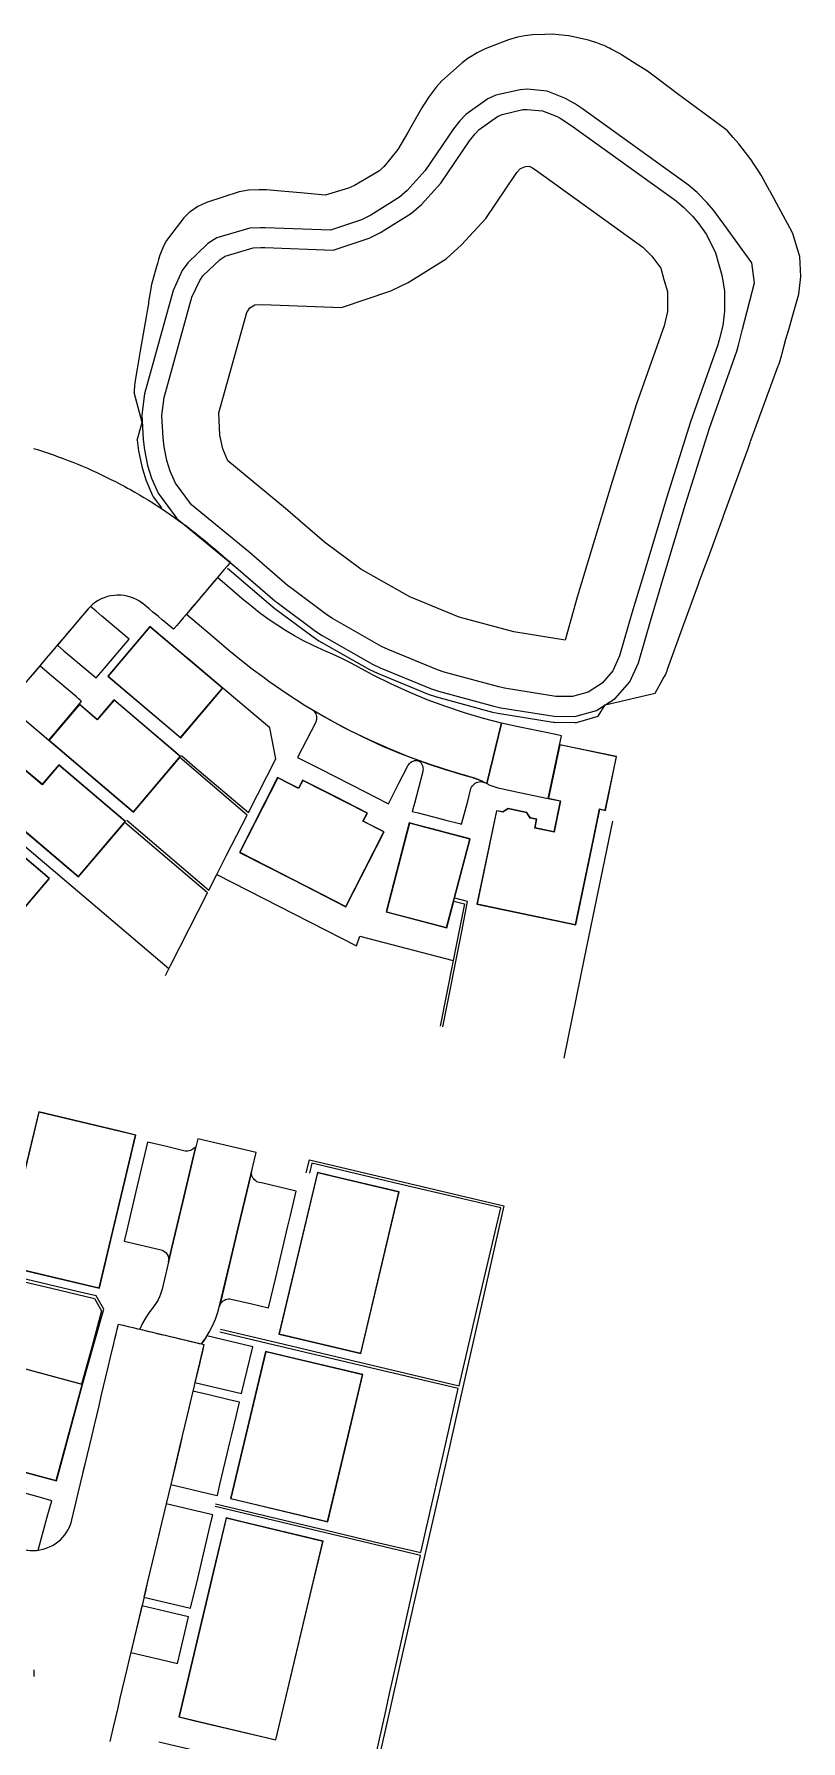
# Model space of a CAD drawing. Header units: metres. Extents: x 331488 to 331864, y 366379 to 366749.
# Drawn here: x 331787.4 to 331864.2, y 366545.5 to 366716.4 of the extents above; entities that cross this region are included whole.
import ezdxf

# ---------------------------------------------------------------- set-up
doc = ezdxf.new("R2010")
doc.units = ezdxf.units.M
for name, color, linetype, true_color in [('3D_LINES', 132, 'Continuous', 0x00cccc), ('PLOTS EXTERNAL LEVEL', 3, 'Continuous', 0x00ff00), ('PLOTS FFL', 1, 'Continuous', 0xff0000)]:
    doc.layers.add(name, color=color, linetype=linetype, true_color=true_color)

msp = doc.modelspace()

# ---------------------------------------------------------------- linework, layer by layer
at = {"layer": '3D_LINES'}
for points in [[(331849.62, 366650.39, 24.27), (331850.39, 366651.8, 24.23), (331850.63, 366652.22, 24.22), (331850.71, 366652.41, 24.21), (331850.75, 366652.51, 24.21), (331850.8, 366652.62, 24.21), (331850.81, 366652.64, 24.21), (331850.86, 366652.79, 24.2), (331852.34, 366656.93, 24.11), (331853.98, 366661.41, 24.01), (331853.98, 366661.43, 24.01), (331854.61, 366663.14, 23.98), (331854.9, 366663.93, 23.96), (331856.44, 366668.12, 23.88), (331856.46, 366668.16, 23.87), (331858.45, 366673.64, 23.77), (331858.91, 366674.91, 23.76), (331859.12, 366675.5, 23.76), (331859.17, 366675.63, 23.76), (331859.23, 366675.79, 23.76), (331861.94, 366683.19, 23.73), (331862.01, 366683.38, 23.73), (331862.19, 366683.95, 23.72), (331862.25, 366684.14, 23.72), (331862.29, 366684.31, 23.72), (331862.66, 366685.71, 23.72), (331862.66, 366685.72, 23.72), (331862.67, 366685.74, 23.72), (331863.01, 366686.93, 23.7), (331863.33, 366688.03, 23.71), (331863.99, 366690.34, 23.68), (331864.2, 366692.12, 23.64), (331864.09, 366694.13, 23.59), (331863.87, 366694.87, 23.56), (331863.39, 366696.44, 23.52), (331863.08, 366697.01, 23.5), (331861.08, 366700.71, 23.3), (331861.06, 366700.75, 23.3), (331860.86, 366701.11, 23.28), (331860.21, 366702.27, 23.23), (331859.99, 366702.64, 23.21), (331859.46, 366703.45, 23.17), (331859.21, 366703.81, 23.15), (331858.33, 366704.98, 23.09), (331857.98, 366705.41, 23.06), (331857.43, 366706.04, 23.02), (331857.23, 366706.28, 23), (331856.85, 366706.72, 22.97), (331856.82, 366706.74, 22.96), (331855.66, 366707.61, 22.94), (331851.86, 366710.43, 22.93), (331850.05, 366711.78, 22.89), (331848.83, 366712.69, 22.91), (331847.71, 366713.4, 22.93), (331846.23, 366714.33, 22.97), (331846.04, 366714.44, 22.98), (331845.2, 366714.9, 23.01), (331845.04, 366714.98, 23.01), (331844.95, 366715.03, 23.02), (331844.49, 366715.24, 23.04), (331844.27, 366715.33, 23.05), (331843.76, 366715.53, 23.07), (331842.92, 366715.79, 23.11), (331840.95, 366716.23, 23.21), (331840.61, 366716.26, 23.23), (331839.32, 366716.39, 23.29), (331838.55, 366716.36, 23.32), (331837.31, 366716.31, 23.38), (331836.56, 366716.22, 23.41), (331835.84, 366716.09, 23.45), (331834.91, 366715.82, 23.49), (331832.58, 366714.92, 23.61), (331831.79, 366714.53, 23.65), (331831.01, 366714.05, 23.69), (331830.99, 366714.04, 23.69), (331830.28, 366713.51, 23.72), (331828.25, 366711.7, 23.83), (331827.69, 366711.09, 23.86), (331827.17, 366710.4, 23.88), (331826.99, 366710.15, 23.89), (331826.41, 366709.28, 23.93), (331826.26, 366709.02, 23.93), (331825.45, 366707.62, 23.98), (331824.83, 366706.54, 24.02), (331823.85, 366704.84, 24.05), (331822.45, 366703.12, 24.09), (331822.42, 366703.1, 24.1), (331821.99, 366702.7, 24.09), (331819.5, 366701.24, 24.07), (331818.9, 366700.97, 24.07), (331816.55, 366700.28, 24.03), (331814.11, 366700.5, 23.98), (331811.76, 366700.7, 23.94), (331810.69, 366700.79, 23.94), (331810.56, 366700.8, 23.94), (331810.09, 366700.8, 23.94), (331809.96, 366700.8, 23.94), (331808.9, 366700.76, 23.94), (331807.94, 366700.6, 23.94), (331804.67, 366699.54, 23.97), (331803.81, 366699.12, 23.98), (331803.06, 366698.6, 23.99), (331802.94, 366698.52, 24), (331802.41, 366697.98, 24.03), (331801.22, 366696.42, 24.12), (331800.69, 366695.72, 24.18), (331800.38, 366695.15, 24.22), (331800.02, 366694.26, 24.29), (331799.88, 366693.83, 24.32), (331799.77, 366693.43, 24.35), (331799.71, 366693.23, 24.37), (331799.7, 366693.21, 24.37), (331799.27, 366691.69, 24.44), (331799.19, 366691.33, 24.46), (331798.89, 366689.6, 24.52), (331798.86, 366689.4, 24.52), (331798.73, 366688.67, 24.55), (331798.63, 366688.07, 24.57), (331798.05, 366684.69, 24.64), (331797.75, 366682.87, 24.72), (331797.55, 366681.71, 24.79), (331797.5, 366681.42, 24.8), (331797.48, 366681.22, 24.81), (331797.44, 366680.65, 24.85), (331797.44, 366680.49, 24.86)], [(331843.73, 366648.66, 25.2), (331845.61, 366649.85, 25.2), (331847.08, 366651.54, 25.2), (331847.94, 366653.44, 25.2), (331849.2, 366657.84, 25.2), (331850.57, 366662.44, 25.2), (331852.65, 366669.32, 25.2), (331855.05, 366676.93, 25.2), (331857.77, 366684.66, 25.2), (331857.95, 366685.23, 25.2), (331858.36, 366686.84, 25.2), (331859.57, 366691.49, 25.2), (331859.3, 366693.48, 25.2), (331856.48, 366697.37, 25.2), (331855.45, 366698.77, 25.2), (331854.83, 366699.5, 25.2), (331853.81, 366700.53, 25.2), (331852.94, 366701.28, 25.2), (331842.33, 366708.9, 25.2), (331841.54, 366709.43, 25.2), (331841.11, 366709.69, 25.2), (331840.64, 366709.95, 25.2), (331838.78, 366710.68, 25.2), (331836.8, 366710.87, 25.2), (331836.08, 366710.83, 25.2), (331833.67, 366710.27, 25.2), (331832.84, 366709.9, 25.2), (331830.64, 366708.34, 25.2), (331830.05, 366707.71, 25.2), (331829.4, 366706.9, 25.2), (331826.58, 366702.72, 25.2), (331824.78, 366700.75, 25.2), (331824.01, 366700.05, 25.2), (331821.14, 366698.27, 25.2), (331820.2, 366697.81, 25.2), (331817.09, 366696.76, 25.2), (331810.55, 366697.01, 25.2), (331810.08, 366697.01, 25.2), (331809.02, 366696.97, 25.2), (331805.73, 366695.99, 25.2), (331804.83, 366695.43, 25.2), (331802.8, 366693.5, 25.2), (331802.26, 366692.72, 25.2), (331801.34, 366690.73, 25.2), (331798.46, 366680.37, 25.2), (331798.22, 366678.26, 25.2), (331798.33, 366675.8, 25.2)], [(331801.57, 366671.43, 25.2), (331801.06, 366672.63, 25.2), (331800.72, 366673.71, 25.2), (331800.44, 366675.08, 25.2), (331800.33, 366675.97, 25.2), (331800.22, 366678.2, 25.2), (331800.43, 366679.99, 25.2), (331803.22, 366690.04, 25.2), (331804.01, 366691.73, 25.2), (331804.33, 366692.2, 25.2), (331806.05, 366693.84, 25.2), (331806.55, 366694.15, 25.2), (331809.35, 366694.98, 25.2), (331810.11, 366695.01, 25.2), (331810.51, 366695.01, 25.2), (331817.38, 366694.75, 25.2), (331820.96, 366695.96, 25.2), (331822.11, 366696.52, 25.2), (331825.22, 366698.45, 25.2), (331826.2, 366699.34, 25.2), (331828.16, 366701.48, 25.2), (331831.02, 366705.71, 25.2), (331831.57, 366706.4, 25.2), (331831.97, 366706.83, 25.2), (331833.83, 366708.16, 25.2), (331834.3, 366708.36, 25.2), (331836.35, 366708.84, 25.2), (331836.75, 366708.86, 25.2), (331838.32, 366708.71, 25.2), (331839.79, 366708.14, 25.2), (331840.1, 366707.97, 25.2), (331840.46, 366707.74, 25.2), (331841, 366707.39, 25.2), (331841.18, 366707.26, 25.2), (331851.71, 366699.7, 25.2), (331852.44, 366699.07, 25.2), (331853.35, 366698.15, 25.2), (331853.88, 366697.53, 25.2), (331854.76, 366696.34, 25.2), (331855.66, 366694.48, 25.2), (331855.95, 366693.42, 25.2), (331856.3, 366692.26, 25.2), (331856.54, 366690.68, 25.2), (331856.56, 366688.66, 25.2), (331856.39, 366687.2, 25.2), (331856.02, 366685.77, 25.2), (331855.87, 366685.28, 25.2), (331853.16, 366677.56, 25.2), (331850.74, 366669.91, 25.2), (331848.66, 366663.02, 25.2), (331847.28, 366658.41, 25.2), (331846.05, 366654.13, 25.2), (331845.38, 366652.63, 25.2), (331844.29, 366651.39, 25.2), (331842.9, 366650.5, 25.2), (331841.32, 366650.05, 25.2), (331839.67, 366650.08, 25.2), (331834.53, 366650.91, 25.2), (331833.95, 366651.03, 25.2), (331828.48, 366652.51, 25.2), (331827.82, 366652.74, 25.2), (331822.88, 366654.76, 25.2), (331822.22, 366655.08, 25.2), (331817.31, 366657.86, 25.2), (331816.72, 366658.25, 25.2), (331813.11, 366660.94, 25.2), (331812.8, 366661.19, 25.2), (331808.91, 366664.54, 25.2), (331803.18, 366669.27, 25.2), (331801.57, 366671.43, 25.2)], [(331806.82, 366673.67, 23.3), (331806.31, 366674.87, 23.3), (331806.02, 366676.24, 23.3), (331805.92, 366678.46, 23.3), (331808.71, 366688.51, 23.3), (331809.03, 366688.98, 23.3), (331809.53, 366689.29, 23.3), (331810.29, 366689.31, 23.3), (331818.21, 366689.02, 23.3), (331823.13, 366690.67, 23.3), (331824.87, 366691.53, 23.3), (331828.67, 366693.88, 23.3), (331830.23, 366695.3, 23.3), (331832.65, 366697.94, 23.3), (331835.74, 366702.52, 23.3), (331836.13, 366702.94, 23.3), (331836.61, 366703.15, 23.3), (331837, 366703.17, 23.3), (331837.32, 366702.99, 23.3), (331837.86, 366702.64, 23.3), (331848.38, 366695.07, 23.3), (331849.29, 366694.15, 23.3), (331850.16, 366692.96, 23.3), (331850.48, 366691.83, 23.3), (331850.84, 366690.62, 23.3), (331850.86, 366688.61, 23.3), (331850.5, 366687.17, 23.3), (331847.75, 366679.37, 23.3), (331845.3, 366671.59, 23.3), (331843.2, 366664.66, 23.3), (331841.81, 366660.01, 23.3), (331840.58, 366655.71, 23.3), (331835.44, 366656.53, 23.3), (331829.98, 366658.02, 23.3), (331825.04, 366660.03, 23.3), (331820.13, 366662.82, 23.3), (331816.51, 366665.51, 23.3), (331812.58, 366668.9, 23.3), (331806.82, 366673.67, 23.3)], [(331798.25, 366677.51, 25.2), (331797.44, 366680.49, 24.86)], [(331797.74, 366675.72, 25.4), (331798.25, 366677.51, 25.2)], [(331787.37, 366674.9, 26.06), (331787.87, 366674.75, 26.04), (331788.36, 366674.59, 26.01), (331788.86, 366674.42, 25.99), (331789.35, 366674.25, 25.97), (331789.84, 366674.08, 25.95), (331790.33, 366673.9, 25.93), (331790.82, 366673.71, 25.91), (331791.3, 366673.52, 25.89), (331791.79, 366673.32, 25.87), (331792.27, 366673.12, 25.85), (331792.75, 366672.92, 25.83), (331793.22, 366672.71, 25.81), (331793.7, 366672.49, 25.8), (331794.17, 366672.27, 25.78), (331794.64, 366672.04, 25.76), (331795.11, 366671.81, 25.74), (331795.57, 366671.58, 25.72), (331796.03, 366671.34, 25.71), (331796.49, 366671.09, 25.69), (331796.78, 366670.93, 25.68), (331797.06, 366670.78, 25.67), (331797.51, 366670.52, 25.65), (331797.96, 366670.26, 25.63), (331798.41, 366670, 25.62), (331798.86, 366669.73, 25.6), (331799.3, 366669.45, 25.58), (331799.74, 366669.17, 25.57), (331800.17, 366668.89, 25.55), (331800.61, 366668.6, 25.54), (331801.04, 366668.3, 25.52), (331801.47, 366668, 25.51), (331801.89, 366667.7, 25.49), (331802.31, 366667.39, 25.48), (331802.73, 366667.08, 25.46), (331803.14, 366666.77, 25.45), (331803.55, 366666.45, 25.44), (331803.96, 366666.12, 25.42), (331804.37, 366665.79, 25.41), (331804.77, 366665.46, 25.4), (331805.16, 366665.13, 25.39), (331805.54, 366664.81, 25.37), (331805.92, 366664.48, 25.35), (331806.31, 366664.16, 25.34), (331806.69, 366663.83, 25.32), (331807.07, 366663.51, 25.3), (331806.74, 366663.12, 25.32), (331806.42, 366662.74, 25.34), (331806.09, 366662.36, 25.35), (331805.77, 366661.98, 25.37), (331805.45, 366661.6, 25.4), (331805.13, 366661.22, 25.42), (331804.81, 366660.84, 25.45), (331804.48, 366660.46, 25.47), (331804.16, 366660.08, 25.5), (331803.84, 366659.69, 25.52), (331803.51, 366659.31, 25.55), (331803.19, 366658.93, 25.57), (331802.87, 366658.55, 25.6), (331802.67, 366658.32, 25.61), (331802.35, 366657.95, 25.62), (331802.03, 366657.56, 25.63), (331801.71, 366657.18, 25.63), (331801.38, 366656.8, 25.64), (331801.01, 366657.11, 25.63), (331800.62, 366657.43, 25.63), (331800.24, 366657.75, 25.62), (331799.86, 366658.07, 25.61), (331799.71, 366658.2, 25.62), (331799.32, 366658.52, 25.63), (331798.94, 366658.84, 25.64), (331798.55, 366659.16, 25.66), (331798.31, 366659.36, 25.66), (331798.34, 366659.34, 25.66), (331798.24, 366659.41, 25.67), (331797.97, 366659.6, 25.68), (331797.68, 366659.77, 25.7), (331797.38, 366659.91, 25.72), (331797.07, 366660.02, 25.74), (331796.75, 366660.11, 25.76), (331796.42, 366660.17, 25.79), (331796.09, 366660.21, 25.81), (331795.75, 366660.21, 25.84), (331795.42, 366660.19, 25.86), (331795.09, 366660.14, 25.89), (331794.77, 366660.07, 25.92), (331794.45, 366659.96, 25.94), (331794.15, 366659.84, 25.97), (331793.85, 366659.68, 26), (331793.57, 366659.5, 26.03), (331793.3, 366659.3, 26.05), (331793.06, 366659.08, 26.08), (331792.83, 366658.84, 26.11), (331792.52, 366658.48, 26.13), (331792.2, 366658.1, 26.16), (331791.87, 366657.71, 26.18), (331791.55, 366657.33, 26.21), (331791.23, 366656.95, 26.23), (331790.9, 366656.57, 26.26), (331790.58, 366656.19, 26.28), (331790.26, 366655.81, 26.31), (331789.93, 366655.43, 26.33), (331789.29, 366654.66, 26.38), (331788.64, 366653.9, 26.43), (331787.99, 366653.14, 26.48), (331787.35, 366652.37, 26.53)], [(331797.74, 366675.72, 25.4), (331797.87, 366674.68, 25.4), (331798.2, 366673.09, 25.4), (331798.61, 366671.76, 25.4), (331799.28, 366670.19, 25.4), (331799.35, 366670.07, 25.4), (331800.17, 366668.97, 25.4)], [(331798.33, 366675.8, 25.2), (331798.47, 366674.75, 25.2), (331798.79, 366673.21, 25.2), (331799.18, 366671.94, 25.2), (331799.83, 366670.43, 25.2), (331801.72, 366667.89, 25.2), (331807.62, 366663.01, 25.2), (331811.52, 366659.65, 25.2), (331811.89, 366659.36, 25.2), (331815.58, 366656.61, 25.2), (331816.27, 366656.16, 25.2), (331821.29, 366653.31, 25.2), (331822.06, 366652.93, 25.2), (331827.12, 366650.86, 25.2), (331827.9, 366650.6, 25.2), (331833.47, 366649.09, 25.2), (331834.16, 366648.94, 25.2), (331839.49, 366648.08, 25.2), (331841.58, 366648.05, 25.2), (331843.73, 366648.66, 25.2)], [(331798.33, 366675.8, 25.2), (331798.47, 366674.75, 25.2), (331798.79, 366673.21, 25.2), (331799.18, 366671.94, 25.2), (331799.83, 366670.43, 25.2), (331801.55, 366668.12, 25.2)], [(331806.79, 366662.92, 25.4), (331807.23, 366662.55, 25.4), (331811.13, 366659.2, 25.4), (331811.51, 366658.89, 25.4), (331815.22, 366656.13, 25.4), (331815.94, 366655.65, 25.4), (331820.99, 366652.78, 25.4), (331821.8, 366652.39, 25.4), (331826.89, 366650.31, 25.4), (331827.71, 366650.03, 25.4), (331833.32, 366648.51, 25.4), (331834.04, 366648.35, 25.4), (331839.4, 366647.49, 25.4), (331839.49, 366647.48, 25.4), (331841.57, 366647.45, 25.4), (331841.74, 366647.47, 25.4), (331843.89, 366648.08, 25.4)], [(331807.24, 366663.33, 25.2), (331807.62, 366663.01, 25.2), (331811.52, 366659.65, 25.2), (331811.89, 366659.36, 25.2), (331815.58, 366656.61, 25.2), (331816.27, 366656.16, 25.2), (331821.29, 366653.31, 25.2), (331822.06, 366652.93, 25.2), (331827.12, 366650.86, 25.2), (331827.9, 366650.6, 25.2), (331833.47, 366649.09, 25.2), (331834.16, 366648.94, 25.2), (331839.49, 366648.08, 25.2), (331841.58, 366648.05, 25.2), (331843.73, 366648.66, 25.2)], [(331799.59, 366660.9, 25.61), (331799.59, 366660.9, 25.61)], [(331799.59, 366660.9, 25.61), (331799.59, 366660.9, 25.61)], [(331831.22, 366641.97, 25.67), (331831.5, 366641.89, 25.66), (331831.89, 366641.75, 25.65), (331832.28, 366641.58, 25.64), (331832.74, 366641.34, 25.63), (331834.21, 366647.4, 25.49), (331832.43, 366647.86, 25.45), (331830.53, 366648.42, 25.47), (331828.65, 366649.05, 25.48), (331826.79, 366649.74, 25.5), (331824.96, 366650.5, 25.53), (331823.15, 366651.32, 25.56), (331821.38, 366652.2, 25.54), (331819.18, 366653.39, 25.51), (331818.24, 366653.87, 25.5), (331817.29, 366654.31, 25.5), (331816.68, 366654.57, 25.49), (331815.35, 366655.17, 25.48), (331814.41, 366655.63, 25.48), (331813.49, 366656.13, 25.47), (331812.59, 366656.67, 25.46), (331811.71, 366657.23, 25.45), (331810.84, 366657.82, 25.44), (331810, 366658.44, 25.43), (331808.87, 366659.36, 25.42), (331808.47, 366659.69, 25.41), (331805.77, 366661.98, 25.37), (331802.67, 366658.32, 25.61), (331805.24, 366656.14, 25.65), (331806.93, 366654.71, 25.68), (331807.45, 366654.28, 25.68), (331809.16, 366652.91, 25.71), (331810.45, 366651.95, 25.73), (331810.92, 366651.6, 25.74), (331812.72, 366650.35, 25.76), (331814.56, 366649.17, 25.79), (331816.45, 366648.05, 25.81), (331818.37, 366647, 25.84), (331820.33, 366646.01, 25.86), (331822.32, 366645.1, 25.83), (331824.35, 366644.26, 25.81), (331824.9, 366644.05, 25.8), (331826.4, 366643.48, 25.79), (331826.94, 366643.3, 25.78), (331828.47, 366642.78, 25.74), (331830.57, 366642.15, 25.69), (331831.22, 366641.97, 25.67)], [(331796.93, 366655.81, 25.93), (331794.21, 366658.11, 26.07), (331793.62, 366658.61, 26.08), (331793.06, 366659.09, 26.08), (331792.79, 366658.81, 26.11), (331789.75, 366655.21, 26.35), (331790.41, 366654.65, 26.32), (331793.64, 366651.92, 26.06), (331794.34, 366652.74, 25.94), (331794.51, 366652.94, 25.93), (331796.93, 366655.81, 25.93)], [(331798.32, 366659.35, 25.66), (331798.31, 366659.36, 25.66)], [(331798.34, 366659.34, 25.66), (331798.32, 366659.35, 25.66)], [(331787.98, 366653.13, 26.48), (331784.69, 366649.25, 26.73), (331788.88, 366645.69, 26.43), (331790.77, 366647.91, 26.43), (331790.97, 366648.14, 26.5), (331791.94, 366649.29, 26.5), (331792.18, 366649.57, 26.43), (331791.99, 366649.74, 26.45), (331791.88, 366649.83, 26.46), (331791.65, 366650.02, 26.47), (331788.95, 366652.31, 26.45), (331787.98, 366653.13, 26.48)], [(331802.17, 366644.14, 25.9), (331803.53, 366642.99, 25.9), (331808.89, 366638.45, 26), (331811.64, 366643.83, 26.1), (331811.02, 366646.91, 25.9), (331806.31, 366650.9, 25.9)], [(331825.88, 366643.65, 25.79), (331826.03, 366643.54, 25.79), (331826.13, 366643.44, 25.79), (331826.21, 366643.32, 25.79), (331826.28, 366643.2, 25.8), (331826.33, 366643.07, 25.8), (331826.36, 366642.93, 25.8), (331826.37, 366642.79, 25.81), (331826.36, 366642.66, 25.81), (331826.33, 366642.54, 25.82), (331825.9, 366640.87, 25.89), (331825.5, 366639.35, 26.01), (331825.29, 366638.56, 26), (331825.89, 366638.41, 26.06), (331827.9, 366637.88, 26.06), (331828.64, 366637.69, 25.96), (331830.01, 366637.33, 25.65), (331830.23, 366637.27, 25.63), (331830.84, 366639.59, 25.68), (331831.16, 366640.84, 25.69), (331831.22, 366640.97, 25.69), (331831.28, 366641.09, 25.69), (331831.37, 366641.2, 25.69), (331831.47, 366641.3, 25.68), (331831.58, 366641.38, 25.67), (331831.71, 366641.45, 25.66), (331831.84, 366641.5, 25.65), (331831.97, 366641.53, 25.64), (331832.11, 366641.54, 25.64), (331832.25, 366641.53, 25.64), (331832.39, 366641.5, 25.64), (331832.52, 366641.45, 25.64), (331832.29, 366641.58, 25.64), (331831.9, 366641.75, 25.65), (331831.51, 366641.89, 25.66), (331829.16, 366642.57, 25.72), (331827.08, 366643.24, 25.78), (331825.02, 366643.99, 25.8), (331822.99, 366644.81, 25.83), (331820.98, 366645.71, 25.85), (331820.33, 366646.02, 25.86), (331819.01, 366646.67, 25.84), (331817.08, 366647.7, 25.82), (331815.96, 366648.34, 25.8), (331815.27, 366648.74, 25.8), (331815.38, 366648.65, 25.8), (331815.47, 366648.55, 25.8), (331815.55, 366648.44, 25.8), (331815.62, 366648.32, 25.81), (331815.67, 366648.19, 25.81), (331815.7, 366648.05, 25.82), (331815.71, 366647.91, 25.83), (331815.7, 366647.77, 25.83), (331815.67, 366647.65, 25.84), (331815.62, 366647.5, 25.85), (331815.16, 366646.6, 25.89), (331813.81, 366643.96, 26.05), (331815.92, 366642.88, 26.06), (331820.71, 366640.44, 26.06), (331821.54, 366640.01, 26.05), (331822.9, 366639.32, 26.03), (331823.95, 366641.38, 25.91), (331824.83, 366643.12, 25.83), (331824.93, 366643.26, 25.82), (331825.02, 366643.37, 25.82), (331825.12, 366643.46, 25.81), (331825.24, 366643.54, 25.81), (331825.37, 366643.6, 25.8), (331825.5, 366643.64, 25.8), (331825.64, 366643.66, 25.8), (331825.88, 366643.65, 25.79)], [(331843.89, 366648.08, 25.4), (331844.61, 366649.22, 25.2)], [(331844.61, 366649.22, 25.2), (331849.62, 366650.39, 24.27)], [(331840.22, 366646.12, 25.4), (331839.8, 366646.21, 25.4), (331838.85, 366646.41, 25.42), (331835.89, 366647.03, 25.47), (331834.21, 366647.4, 25.49), (331832.74, 366641.34, 25.63), (331833.05, 366641.2, 25.61), (331833.45, 366641.04, 25.58), (331833.85, 366640.92, 25.56), (331834.18, 366640.84, 25.54), (331835.25, 366640.62, 25.48), (331836.03, 366640.45, 25.48), (331838.91, 366639.85, 25.4), (331840.22, 366646.12, 25.4)], [(331796.69, 366637.68, 26.35), (331804.92, 366630.66, 26.2), (331805.72, 366632.23, 26), (331806.7, 366634.16, 26), (331808.76, 366638.19, 26), (331802, 366643.94, 26.35)], [(331780.96, 366639.74, 27.5), (331791.75, 366630.6, 27.5), (331800.92, 366622.83, 26.84)], [(331800.56, 366622.11, 26.84), (331801.07, 366623.12, 26.84), (331804.78, 366630.4, 26.2), (331798.78, 366635.51, 26.8), (331796.5, 366637.46, 26.8)], [(331845.32, 366637.59, 25.4), (331843.13, 366626.94, 25.4), (331842.5, 366623.87, 25.4), (331840.45, 366613.85, 26)], [(331805.72, 366632.23, 26), (331811.93, 366629.07, 26), (331819.69, 366625.11, 26.1), (331820.02, 366626.08, 26), (331829.38, 366623.63, 26)], [(331829.44, 366629.58, 26), (331830.51, 366629.29, 26), (331829.39, 366623.62, 26), (331828.09, 366617.05, 26.29)], [(331828.35, 366616.97, 26.29), (331830.24, 366626.53, 25.4), (331830.83, 366629.53, 25.4), (331829.54, 366629.87, 25.4)], [(331792.27, 366581.17, 28.95), (331793.31, 366584.84, 28.95), (331794.4, 366588.72, 28.32), (331793.64, 366590.04, 28.2), (331791.74, 366590.49, 28.05), (331780.08, 366593.24, 28.05), (331774.63, 366594.53, 28.37), (331775.36, 366597.16, 28.38), (331777.58, 366605.24, 28.38), (331778.12, 366607.26, 28.38), (331769.58, 366614.51, 28.32)], [(331803.6, 366604.92, 28), (331803.5, 366604.91, 28), (331803.43, 366604.83, 28), (331803.32, 366604.74, 28.01), (331803.21, 366604.66, 28.01), (331803.08, 366604.6, 28.01), (331802.95, 366604.56, 28.02), (331802.81, 366604.54, 28.02), (331802.67, 366604.54, 28.03), (331802.53, 366604.55, 28.03), (331800.66, 366605, 28.09), (331798.95, 366605.4, 28.16), (331798.79, 366605.44, 28.16), (331797.61, 366600.48, 28.2), (331796.7, 366596.61, 28.2), (331796.44, 366595.52, 28.23), (331800.13, 366594.64, 28.3), (331800.32, 366594.58, 28.31), (331800.49, 366594.48, 28.31), (331800.63, 366594.35, 28.32), (331800.75, 366594.19, 28.32), (331800.84, 366594.01, 28.33), (331800.89, 366593.83, 28.33), (331800.9, 366593.63, 28.33), (331800.87, 366593.44, 28.34), (331801.19, 366594.75, 28.32), (331802.28, 366599.36, 28.18), (331803.39, 366604.02, 28), (331803.6, 366604.92, 28)], [(331797.99, 366586.7, 28.36), (331804.18, 366585.23, 28.36), (331804.18, 366585.23, 28.36), (331804.18, 366585.23, 28.36), (331804.18, 366585.23, 28.36), (331804.18, 366585.24, 28.36), (331804.18, 366585.24, 28.36), (331804.52, 366585.72, 28.36), (331804.56, 366585.78, 28.36), (331804.61, 366585.85, 28.36), (331804.95, 366586.4, 28.35), (331805.28, 366587.05, 28.35), (331805.58, 366587.72, 28.35), (331805.82, 366588.42, 28.34), (331806, 366589.06, 28.34), (331807.33, 366594.63, 28.21), (331807.89, 366597.03, 28.16), (331808.92, 366601.34, 28.06), (331809.64, 366604.39, 28), (331803.81, 366605.78, 28), (331803.39, 366604.02, 28), (331802.28, 366599.36, 28.18), (331801.19, 366594.75, 28.32), (331800.81, 366593.15, 28.34), (331800.23, 366590.73, 28.42), (331800.08, 366590.23, 28.43), (331799.96, 366589.94, 28.44), (331799.83, 366589.65, 28.45), (331799.67, 366589.38, 28.46), (331799.37, 366588.96, 28.48), (331799.01, 366588.49, 28.49), (331798.61, 366587.87, 28.51), (331798.25, 366587.23, 28.54), (331797.99, 366586.71, 28.55), (331797.99, 366586.7, 28.55)], [(331806.1, 366586.71, 28), (331811.77, 366585.36, 28), (331820.01, 366583.4, 28), (331829.97, 366581.03, 28), (331832.06, 366589.96, 27.7), (331834.15, 366598.85, 27.67), (331829.6, 366599.92, 27.82), (331824.18, 366601.2, 28), (331815.22, 366603.32, 28), (331814.98, 366602.32, 28)], [(331814.65, 366602.38, 28), (331815, 366603.65, 27.96), (331834.47, 366599.07, 27.29), (331832.42, 366590.01, 27.25), (331830.39, 366581.04, 27.4), (331828.7, 366573.58, 27.36), (331827.87, 366569.92, 27.5), (331826.55, 366564.12, 27.75), (331824.09, 366553.24, 27.79), (331823.03, 366548.59, 27.87), (331821.14, 366540.21, 28.1), (331818.83, 366530.04, 28.45), (331817.74, 366525.21, 28.67)], [(331813.66, 366600.52, 28.1), (331810.18, 366601.35, 28.07), (331809.96, 366601.4, 28.06), (331809.73, 366601.48, 28.05), (331809.61, 366601.56, 28.05), (331809.5, 366601.65, 28.05), (331809.41, 366601.75, 28.05), (331809.33, 366601.86, 28.05), (331809.27, 366601.99, 28.05), (331809.22, 366602.12, 28.04), (331809.2, 366602.26, 28.04), (331809.2, 366602.5, 28.04), (331809.2, 366602.51, 28.04), (331808.92, 366601.34, 28.06), (331807.89, 366597.03, 28.16), (331806.01, 366589.08, 28.34), (331806.01, 366589.08, 28.34), (331806.08, 366589.24, 28.34), (331806.16, 366589.36, 28.33), (331806.25, 366589.46, 28.33), (331806.36, 366589.55, 28.32), (331806.47, 366589.63, 28.32), (331806.6, 366589.69, 28.31), (331806.73, 366589.73, 28.31), (331806.87, 366589.75, 28.3), (331807.01, 366589.75, 28.3), (331807.15, 366589.73, 28.3), (331809.23, 366589.24, 28.24), (331810.88, 366588.85, 28.19), (331811.61, 366591.89, 28.18), (331812.82, 366597.01, 28.15), (331813.08, 366598.1, 28.13), (331813.66, 366600.52, 28.1)], [(331765.11, 366585.89, 29.15), (331764.51, 366586.06, 29.15), (331768.83, 366591.8, 29), (331771.05, 366594.76, 28.82), (331774.05, 366598.37, 28.6), (331775.14, 366597.45, 28.53), (331774.28, 366594.33, 28.62), (331776.95, 366593.69, 28.5), (331783.84, 366592.06, 28.6), (331789.16, 366590.8, 28.4), (331793.47, 366589.78, 28.46), (331794.18, 366588.56, 28.56), (331793.19, 366584.92, 28.95), (331792.18, 366581.2, 28.95)], [(331787.34, 366564.55, 29.14), (331787.67, 366564.56, 29.14), (331788, 366564.61, 29.13), (331788.33, 366564.68, 29.13), (331788.64, 366564.77, 29.13), (331788.95, 366564.9, 29.12), (331789.25, 366565.05, 29.12), (331789.54, 366565.22, 29.12), (331789.8, 366565.41, 29.11), (331790.06, 366565.63, 29.11), (331790.29, 366565.87, 29.1), (331790.5, 366566.13, 29.1), (331790.69, 366566.4, 29.1), (331790.86, 366566.69, 29.09), (331791, 366566.99, 29.09), (331791.12, 366567.3, 29.09), (331791.21, 366567.62, 29.08), (331791.38, 366568.33, 29.08), (331791.61, 366569.3, 29.07), (331791.84, 366570.28, 29.05), (331792.07, 366571.25, 29.04), (331792.3, 366572.22, 29.02), (331792.31, 366572.28, 29.02), (331792.53, 366573.2, 29), (331792.76, 366574.17, 28.97), (331792.99, 366575.14, 28.95), (331793.23, 366576.11, 28.92), (331793.46, 366577.09, 28.88), (331793.69, 366578.06, 28.85), (331793.92, 366579.03, 28.81), (331794.15, 366580.01, 28.77), (331794.38, 366580.98, 28.73), (331794.61, 366581.95, 28.69), (331794.84, 366582.92, 28.65), (331795.07, 366583.9, 28.61), (331795.31, 366584.87, 28.57), (331795.4, 366585.25, 28.56), (331795.4, 366585.26, 28.56), (331795.51, 366585.75, 28.55), (331795.63, 366586.23, 28.54), (331795.74, 366586.72, 28.53), (331795.86, 366587.21, 28.52), (331796.35, 366587.1, 28.53), (331796.83, 366586.98, 28.54), (331797.32, 366586.87, 28.55), (331797.81, 366586.75, 28.56), (331797.99, 366586.71, 28.55), (331798.29, 366586.64, 28.54), (331798.78, 366586.52, 28.53), (331799.26, 366586.41, 28.52), (331799.75, 366586.29, 28.51), (331800.15, 366586.19, 28.5), (331800.55, 366586.1, 28.49), (331801.03, 366585.98, 28.47), (331801.52, 366585.87, 28.46), (331802.01, 366585.75, 28.45), (331802.48, 366585.64, 28.44), (331802.97, 366585.52, 28.41), (331803.46, 366585.41, 28.39), (331803.95, 366585.29, 28.37), (331804.18, 366585.24, 28.36), (331804.43, 366585.18, 28.35), (331804.32, 366584.68, 28.37), (331804.2, 366584.2, 28.39), (331804.09, 366583.71, 28.41), (331803.97, 366583.22, 28.44), (331803.97, 366583.22, 28.44), (331803.88, 366582.83, 28.45), (331803.65, 366581.86, 28.49), (331803.53, 366581.38, 28.51), (331803.41, 366580.89, 28.53), (331803.18, 366579.92, 28.57), (331802.95, 366578.94, 28.61), (331802.72, 366577.97, 28.65), (331802.49, 366577, 28.69), (331802.26, 366576.02, 28.73), (331802.03, 366575.05, 28.76), (331801.8, 366574.08, 28.8), (331801.57, 366573.1, 28.83), (331801.33, 366572.13, 28.85), (331801.1, 366571.16, 28.88), (331800.87, 366570.19, 28.9), (331800.64, 366569.21, 28.92), (331800.41, 366568.24, 28.93), (331800.18, 366567.27, 28.95), (331799.95, 366566.29, 28.96), (331799.72, 366565.32, 28.97), (331799.49, 366564.35, 28.97), (331799.25, 366563.38, 28.97), (331799.02, 366562.4, 28.98), (331798.79, 366561.43, 28.97), (331798.56, 366560.46, 28.97), (331798.33, 366559.48, 28.96), (331798.1, 366558.51, 28.95), (331797.87, 366557.54, 28.94), (331797.64, 366556.57, 28.93), (331797.41, 366555.59, 28.91), (331797.17, 366554.62, 28.9), (331796.94, 366553.65, 28.89), (331796.71, 366552.67, 28.88), (331796.48, 366551.7, 28.87), (331796.25, 366550.73, 28.86), (331796.02, 366549.75, 28.85), (331795.79, 366548.78, 28.85), (331795.56, 366547.81, 28.85), (331795.32, 366546.84, 28.85), (331795.09, 366545.86, 28.85), (331794.99, 366545.41, 28.86)], [(331809.31, 366584.94, 28.49), (331804.72, 366586.03, 28.36), (331804.61, 366585.85, 28.36), (331804.52, 366585.72, 28.36), (331804.46, 366585.62, 28.36), (331804.18, 366585.24, 28.36), (331804.18, 366585.23, 28.36), (331804.43, 366585.17, 28.37), (331803.53, 366581.38, 28.51), (331803.53, 366581.38, 28.51), (331808.2, 366580.27, 28.52), (331809.31, 366584.94, 28.49)], [(331805.58, 366569.21, 28.4), (331816.67, 366566.57, 28.4), (331821.52, 366565.42, 28.4), (331826.14, 366564.33, 28.35), (331827.35, 366569.62, 28.1), (331828.47, 366574.57, 27.9), (331829.88, 366580.78, 28), (331820.55, 366582.98, 28.4), (331810.8, 366585.29, 28.4), (331806.01, 366586.42, 28.4)], [(331795.4, 366585.25, 28.56), (331795.4, 366585.26, 28.56)], [(331803.97, 366583.22, 28.44), (331803.97, 366583.22, 28.44)], [(331807.99, 366579.39, 28.53), (331806.96, 366579.64, 28.55), (331804.92, 366580.12, 28.54), (331803.32, 366580.5, 28.55), (331802.72, 366577.97, 28.65), (331802.02, 366575.06, 28.76), (331801.79, 366574.07, 28.8), (331801.1, 366571.16, 28.88), (331805.44, 366570.13, 28.47), (331805.77, 366570.05, 28.49), (331806.03, 366571.14, 28.6), (331806.76, 366574.22, 28.6), (331807.03, 366575.36, 28.59), (331807.22, 366576.17, 28.57), (331807.65, 366577.97, 28.56), (331807.99, 366579.39, 28.53)], [(331789.2, 366569.53, 29.1), (331787.84, 366569.91, 29.12), (331783.27, 366571.17, 29.14), (331779.94, 366572.08, 29.17), (331778.62, 366567.29, 29.34), (331778.49, 366566.83, 29.35), (331786.26, 366564.69, 29.15), (331786.49, 366564.63, 29.15), (331786.76, 366564.58, 29.15), (331787.01, 366564.56, 29.14), (331787.32, 366564.54, 29.14), (331787.6, 366564.55, 29.14), (331787.83, 366564.58, 29.13), (331788.81, 366568.14, 29.12), (331789.2, 366569.53, 29.1)], [(331805.31, 366568.11, 28.84), (331804.3, 366568.35, 28.8), (331800.64, 366569.22, 28.92), (331800.17, 366567.27, 28.95), (331799.71, 366565.32, 28.97), (331799.25, 366563.38, 28.97), (331798.79, 366561.43, 28.97), (331798.42, 366559.88, 28.96), (331803.09, 366558.77, 28.92), (331803.8, 366561.75, 28.92), (331805.16, 366567.47, 28.91), (331805.31, 366568.11, 28.84)], [(331799.92, 366545.4, 28.9), (331809.18, 366543.2, 28.8), (331812, 366542.54, 28.8), (331820.85, 366540.44, 28.1), (331822.67, 366548.62, 28.32), (331823.02, 366550.21, 28.39), (331823.74, 366553.42, 28.39), (331824.67, 366557.61, 28.37), (331826.1, 366564.05, 28.35), (331816.59, 366566.31, 28.75), (331805.55, 366568.94, 28.75)], [(331802.88, 366557.89, 28.92), (331800.47, 366558.47, 28.94), (331798.21, 366559, 28.96), (331797.1, 366554.33, 28.9), (331799.97, 366553.65, 28.89), (331801.77, 366553.22, 28.89), (331802.08, 366554.51, 28.89), (331802.51, 366556.32, 28.92), (331802.88, 366557.89, 28.92)], [(331787.42, 366551.92, 29), (331787.43, 366552.26, 29.02), (331787.41, 366552.59, 29.03)]]:
    msp.add_polyline3d(points, dxfattribs=at)
at = {"layer": 'PLOTS EXTERNAL LEVEL'}
for points in [[(331799.02, 366657.07, 25.9), (331794.81, 366652.1, 25.9), (331802.1, 366645.93, 25.9), (331806.31, 366650.9, 25.9), (331803, 366653.7, 26.05), (331802.32, 366654.28, 26.05), (331799.02, 366657.07, 25.9), (331799.02, 366657.07, 25.9)], [(331795.41, 366649.72, 25.9), (331793.74, 366647.76, 26.35), (331791.94, 366649.29, 26.5), (331790.97, 366648.14, 26.5), (331790.77, 366647.91, 26.43), (331788.88, 366645.69, 26.43), (331790.68, 366644.16, 26.35), (331797.36, 366638.48, 26.35), (331802, 366643.94, 26.35), (331802.09, 366644.04, 25.9), (331795.41, 366649.72, 25.9), (331795.41, 366649.72, 25.9)], [(331843.42, 366635.68, 25.4), (331844.07, 366638.77, 25.4), (331844.62, 366638.65, 25.4), (331845.75, 366644.04, 25.4), (331840.03, 366645.24, 25.4), (331838.91, 366639.85, 25.4), (331840.11, 366639.6, 25.4), (331839.47, 366636.51, 25.55), (331837.58, 366636.9, 25.55), (331837.77, 366637.78, 25.4), (331837.12, 366637.92, 25.4), (331836.77, 366638.45, 25.4), (331834.89, 366638.84, 25.4), (331834.36, 366638.5, 25.4), (331833.71, 366638.63, 25.4), (331831.75, 366629.28, 25.4), (331841.65, 366627.21, 25.4), (331843.42, 366635.68, 25.4), (331843.42, 366635.68, 25.4)], [(331789.9, 366643.23, 26.35), (331788.24, 366641.27, 26.8), (331786.44, 366642.8, 26.95), (331785.45, 366641.64, 26.95), (331785.24, 366641.4, 26.88), (331783.38, 366639.2, 26.88), (331785.18, 366637.67, 26.8), (331791.85, 366631.99, 26.8), (331796.5, 366637.46, 26.8), (331796.58, 366637.55, 26.35), (331789.9, 366643.23, 26.35), (331789.9, 366643.23, 26.35)], [(331822.48, 366636.51, 26), (331821.21, 366637.16, 26.15), (331820.38, 366637.58, 26.15), (331820.79, 366638.38, 26.15), (331817.55, 366640.04, 26.15), (331814.31, 366641.69, 26.15), (331813.9, 366640.89, 26.15), (331813.1, 366641.29, 26.15), (331811.8, 366641.96, 26), (331807.97, 366634.45, 26), (331813.31, 366631.73, 26), (331818.65, 366629, 26), (331822.48, 366636.51, 26), (331822.48, 366636.51, 26)], [(331781.94, 366637.79, 27.5), (331781.01, 366636.7, 27.65), (331780.4, 366635.98, 27.65), (331777.87, 366632.99, 27.5), (331784.9, 366627.04, 27.5), (331788.97, 366631.84, 27.5), (331781.94, 366637.79, 27.5), (331781.94, 366637.79, 27.5)], [(331831.07, 366635.81, 25.4), (331828.52, 366636.48, 26), (331827.41, 366636.77, 26.15), (331826.21, 366637.08, 26.15), (331824.99, 366637.4, 26), (331822.66, 366628.49, 26), (331828.74, 366626.89, 26), (331829.44, 366629.58, 26), (331829.52, 366629.88, 25.4), (331831.07, 366635.81, 25.4), (331831.07, 366635.81, 25.4)], [(331796.33, 366600.79, 28.2), (331797.61, 366606.15, 28.2), (331795.73, 366606.59, 28.05), (331787.88, 366608.46, 28.05), (331786.6, 366603.1, 28.05), (331785.51, 366598.49, 28.05), (331784.23, 366593.13, 28.05), (331791.83, 366591.33, 28.05), (331793.97, 366590.82, 28.2), (331795.24, 366596.18, 28.2), (331796.33, 366600.79, 28.2), (331796.33, 366600.79, 28.2)], [(331823.98, 366600.45, 28), (331818, 366601.87, 28), (331815.78, 366602.4, 28.15), (331811.94, 366586.21, 28.15), (331813.81, 366585.77, 28), (331820.14, 366584.26, 28), (331823.98, 366600.45, 28)], [(331792.27, 366581.17, 28.95), (331786.95, 366582.62, 28.95), (331782.22, 366583.9, 28.95), (331779.6, 366574.25, 29.1), (331784.33, 366572.96, 29.1), (331789.65, 366571.52, 29.1), (331789.88, 366572.36, 28.95), (331792.27, 366581.17, 28.95), (331792.27, 366581.17, 28.95)], [(331819.06, 366576.81, 28.4), (331820.33, 366582.17, 28.4), (331812.4, 366584.05, 28.4), (331810.6, 366584.48, 28.55), (331807.1, 366569.74, 28.55), (331808.78, 366569.34, 28.4), (331816.83, 366567.43, 28.4), (331819.06, 366576.81, 28.4)], [(331815.07, 366560.08, 28.75), (331816.37, 366565.47, 28.75), (331808.26, 366567.42, 28.75), (331806.64, 366567.81, 28.9), (331805.34, 366562.41, 28.9), (331801.9, 366547.88, 28.9), (331803.51, 366547.5, 28.75), (331811.64, 366545.57, 28.75), (331815.07, 366560.08, 28.75)]]:
    msp.add_polyline3d(points, dxfattribs=at)
at = {"layer": 'PLOTS FFL'}
for points in [[(331799.02, 366657.04, 26.05), (331794.84, 366652.11, 26.05), (331802.09, 366645.96, 26.05), (331806.27, 366650.89, 26.05), (331799.02, 366657.04, 26.05)], [(331795.42, 366649.69, 26.5), (331793.75, 366647.72, 26.5), (331791.95, 366649.25, 26.5), (331788.92, 366645.69, 26.5), (331797.36, 366638.52, 26.5), (331802.06, 366644.04, 26.5), (331795.42, 366649.69, 26.5)], [(331843.4, 366635.68, 25.55), (331844.05, 366638.8, 25.55), (331844.6, 366638.68, 25.55), (331845.72, 366644.02, 25.55), (331840.05, 366645.21, 25.55), (331838.94, 366639.87, 25.55), (331840.14, 366639.62, 25.55), (331839.49, 366636.48, 25.55), (331837.55, 366636.88, 25.55), (331837.74, 366637.76, 25.55), (331837.1, 366637.89, 25.55), (331836.75, 366638.43, 25.55), (331834.9, 366638.82, 25.55), (331834.36, 366638.47, 25.55), (331833.73, 366638.6, 25.55), (331831.78, 366629.3, 25.55), (331841.63, 366627.24, 25.55), (331843.4, 366635.68, 25.55)], [(331789.91, 366643.2, 26.95), (331788.24, 366641.23, 26.95), (331786.44, 366642.76, 26.95), (331783.41, 366639.2, 26.95), (331791.85, 366632.03, 26.95), (331796.55, 366637.55, 26.95), (331789.91, 366643.2, 26.95)], [(331822.45, 366636.5, 26.15), (331820.35, 366637.57, 26.15), (331820.76, 366638.37, 26.15), (331814.32, 366641.66, 26.15), (331813.91, 366640.86, 26.15), (331811.81, 366641.92, 26.15), (331808.01, 366634.46, 26.15), (331818.64, 366629.04, 26.15), (331822.45, 366636.5, 26.15)], [(331781.94, 366637.76, 27.65), (331777.91, 366633, 27.65), (331784.9, 366627.07, 27.65), (331788.93, 366631.83, 27.65), (331781.94, 366637.76, 27.65)], [(331831.04, 366635.79, 26.15), (331825.01, 366637.37, 26.15), (331822.69, 366628.51, 26.15), (331828.72, 366626.92, 26.15), (331831.04, 366635.79, 26.15)], [(331796.31, 366600.79, 28.2), (331797.58, 366606.13, 28.2), (331787.89, 366608.43, 28.2), (331784.26, 366593.15, 28.2), (331793.95, 366590.85, 28.2), (331796.31, 366600.79, 28.2)], [(331823.95, 366600.43, 28.15), (331815.8, 366602.37, 28.15), (331811.97, 366586.23, 28.15), (331820.12, 366584.29, 28.15), (331823.95, 366600.43, 28.15)], [(331792.24, 366581.16, 29.1), (331782.23, 366583.87, 29.1), (331779.63, 366574.27, 29.1), (331789.64, 366571.55, 29.1), (331792.24, 366581.16, 29.1)], [(331819.03, 366576.81, 28.55), (331820.3, 366582.15, 28.55), (331810.62, 366584.45, 28.55), (331807.13, 366569.76, 28.55), (331816.81, 366567.46, 28.55), (331819.03, 366576.81, 28.55)], [(331815.05, 366560.09, 28.9), (331816.34, 366565.45, 28.9), (331806.66, 366567.78, 28.9), (331805.37, 366562.4, 28.9), (331801.93, 366547.89, 28.9), (331811.62, 366545.6, 28.9), (331815.05, 366560.09, 28.9)]]:
    msp.add_polyline3d(points, dxfattribs=at)

doc.saveas('drawing.dxf')
